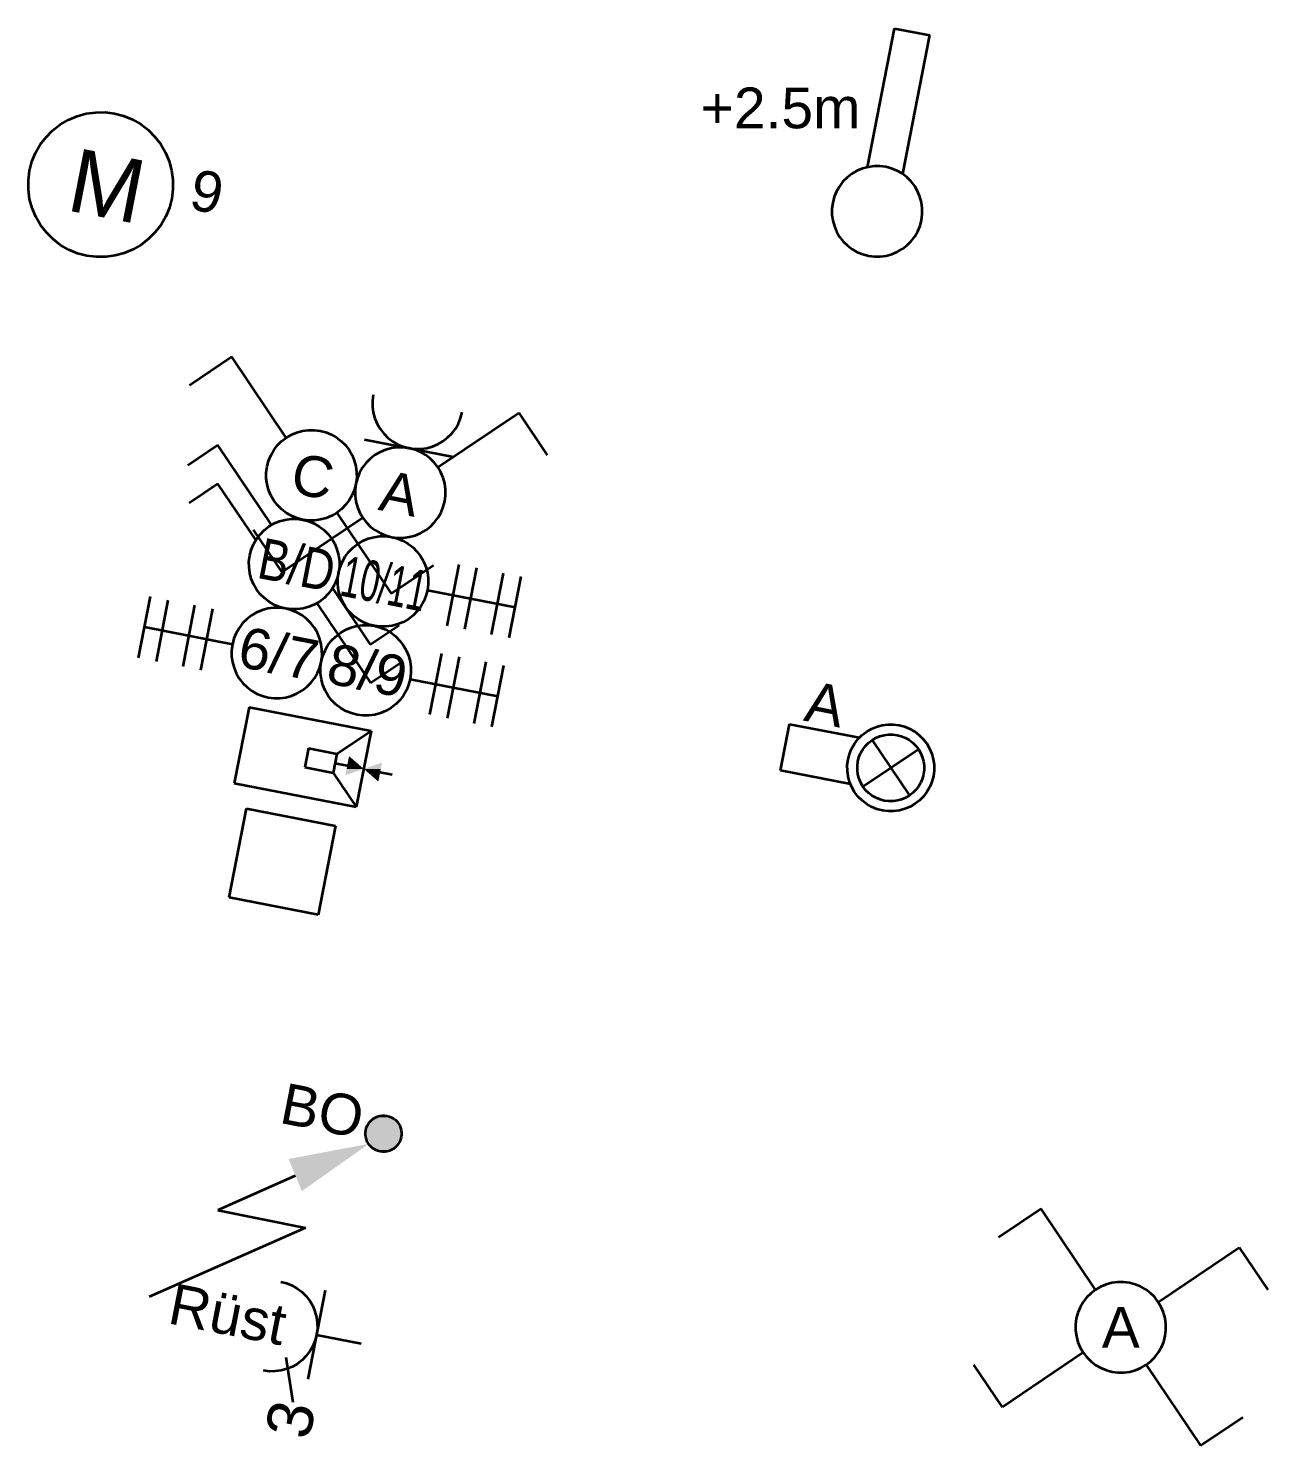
# Model space of a CAD drawing. Extents: x 800 to 1481, y 55 to 490.
# Drawn here: x 1161.33 to 1188.7, y 449.12 to 480.42 of the extents above; entities that cross this region are included whole.
import ezdxf

# ---------------------------------------------------------------- set-up
doc = ezdxf.new("R2010")
doc.units = 0
doc.layers.get('0').update_dxf_attribs({"lineweight": 18})
for name, color, linetype, lineweight, true_color in [('E_GSA', 7, 'Continuous', 35, 0x804000), ('E_Kraft', 1, 'Continuous', 35, 0xff0000), ('E_Licht', 7, 'Continuous', 35, 0x0080ff), ('E_Starkstrom', 1, 'Continuous', 35, 0xff0000)]:
    doc.layers.add(name, color=color, linetype=linetype, lineweight=lineweight, true_color=true_color)
doc.styles.get("Standard").update_dxf_attribs({"font": 'arial.ttf'})

# ---------------------------------------------------------------- blocks, each defined once
blk = doc.blocks.new('Abzweigdose quadratisch (multi) UP-A0Q9B3B1AY', base_point=(1165.763, 460.847))
at = {"color": 0, "lineweight": -2}
for p, q in [((1165.763, 461.229), (1166.145, 463.192)), ((1166.145, 463.192), (1168.108, 462.81)), ((1168.108, 462.81), (1167.726, 460.847)), ((1167.726, 460.847), (1165.763, 461.229))]:
    blk.add_line(p, q, dxfattribs=at)
blk = doc.blocks.new('Gegensprechanlage-A0Q9B3B3AY', base_point=(1165.876, 463.23))
at = {"color": 0, "linetype": 'ByBlock', "lineweight": -2, "ltscale": 0.35}
for p, q in [((1166.203, 465.435), (1165.876, 463.754)), ((1166.203, 465.435), (1168.896, 464.911)), ((1168.143, 464.403), (1168.896, 464.911)), ((1168.896, 464.911), (1168.569, 463.23)), ((1167.513, 464.526), (1167.431, 464.106)), ((1167.513, 464.526), (1168.143, 464.403)), ((1168.143, 464.403), (1168.061, 463.983)), ((1168.102, 464.193), (1168.369, 464.141)), ((1167.431, 464.106), (1168.061, 463.983)), ((1168.061, 463.983), (1168.569, 463.23)), ((1169.097, 463.999), (1169.363, 463.947)), ((1165.876, 463.754), (1168.569, 463.23))]:
    blk.add_line(p, q, dxfattribs=at)
for points in [[(1168.733, 464.07), (1168.355, 464.07), (1168.41, 464.351)], [(1169.11, 464.07), (1168.733, 464.07), (1169.138, 464.209)], [(1168.328, 463.931), (1168.733, 464.07), (1168.355, 464.07)], [(1169.056, 463.789), (1169.11, 464.07), (1168.733, 464.07)]]:
    blk.add_solid(points, dxfattribs=at)
blk = doc.blocks.new('Steckdose T13_ UP_ 3-fach-A0Q9B3BPAY', base_point=(1166.521, 449.228))
at = {"color": 0, "linetype": 'ByBlock', "lineweight": -2, "ltscale": 0.35}
for p, q in [((1166.903, 452.746), (1167.03, 452.712)), ((1167.03, 452.712), (1167.151, 452.663)), ((1167.151, 452.663), (1167.264, 452.598)), ((1167.264, 452.598), (1167.368, 452.519)), ((1167.368, 452.519), (1167.461, 452.427)), ((1167.461, 452.427), (1167.541, 452.323)), ((1167.885, 452.555), (1167.502, 450.591)), ((1167.541, 452.323), (1167.607, 452.21)), ((1167.607, 452.21), (1167.657, 452.089)), ((1167.657, 452.089), (1167.692, 451.963)), ((1167.692, 451.963), (1167.709, 451.834)), ((1167.71, 451.703), (1167.693, 451.573)), ((1167.709, 451.834), (1167.71, 451.703)), ((1167.61, 451.325), (1167.545, 451.212)), ((1167.66, 451.447), (1167.61, 451.325)), ((1167.693, 451.573), (1167.66, 451.447)), ((1167.693, 451.573), (1168.675, 451.382)), ((1167.017, 451.076), (1167.169, 450.084)), ((1167.374, 451.015), (1167.271, 450.935)), ((1167.466, 451.108), (1167.374, 451.015)), ((1167.545, 451.212), (1167.466, 451.108)), ((1166.65, 450.766), (1166.521, 450.783)), ((1166.781, 450.767), (1166.65, 450.766)), ((1166.911, 450.784), (1166.781, 450.767)), ((1167.037, 450.819), (1166.911, 450.784)), ((1167.158, 450.869), (1167.037, 450.819)), ((1167.271, 450.935), (1167.158, 450.869))]:
    blk.add_line(p, q, dxfattribs=at)
at = {"color": 0, "linetype": 'ByBlock', "lineweight": -2, "ltscale": 0.35, "insert": (1166.547, 449.419), "char_height": 1, "attachment_point": 1, "rotation": 78.9744}
blk.add_mtext('{\\fArial;3}', dxfattribs=at)
blk = doc.blocks.new('Bauteilbeschriftung-A0Q9B3BRAY', base_point=(1164.376, 451.359))
at = {"color": 0, "linetype": 'ByBlock', "lineweight": -2, "ltscale": 0.35, "insert": (1164.548, 452.716), "char_height": 0.9, "attachment_point": 1, "rotation": 348.9744}
blk.add_mtext('{\\fArial;Rüst}', dxfattribs=at)
blk = doc.blocks.new('Storentaster_ UP_ 2-fach-A0Q9B3CVAY', base_point=(1163.762, 465.63))
at = {"color": 0, "lineweight": -2}
for p, q in [((1163.762, 466.52), (1164.026, 467.874)), ((1164.155, 466.443), (1164.418, 467.798)), ((1164.743, 466.328), (1165.007, 467.683)), ((1165.136, 466.252), (1165.4, 467.606)), ((1166.616, 467.608), (1166.489, 467.573)), ((1166.745, 467.625), (1166.616, 467.608)), ((1166.876, 467.626), (1166.745, 467.625)), ((1167.006, 467.609), (1166.876, 467.626)), ((1167.132, 467.576), (1167.006, 467.609)), ((1166.06, 467.284), (1165.981, 467.18)), ((1166.152, 467.377), (1166.06, 467.284)), ((1166.256, 467.457), (1166.152, 467.377)), ((1166.369, 467.523), (1166.256, 467.457)), ((1166.489, 467.573), (1166.369, 467.523)), ((1167.253, 467.526), (1167.132, 467.576)), ((1167.367, 467.461), (1167.253, 467.526)), ((1167.471, 467.382), (1167.367, 467.461)), ((1167.564, 467.29), (1167.471, 467.382)), ((1167.644, 467.187), (1167.564, 467.29)), ((1165.833, 466.819), (1163.894, 467.197)), ((1165.916, 467.067), (1165.866, 466.946)), ((1165.981, 467.18), (1165.916, 467.067)), ((1167.71, 467.074), (1167.644, 467.187)), ((1167.76, 466.953), (1167.71, 467.074)), ((1165.833, 466.819), (1165.817, 466.689)), ((1165.817, 466.689), (1165.817, 466.559)), ((1165.866, 466.946), (1165.833, 466.819)), ((1167.795, 466.827), (1167.76, 466.953)), ((1167.812, 466.697), (1167.795, 466.827)), ((1167.813, 466.566), (1167.812, 466.697)), ((1165.817, 466.559), (1165.835, 466.429)), ((1165.835, 466.429), (1165.869, 466.303)), ((1167.763, 466.31), (1167.796, 466.437)), ((1167.796, 466.437), (1167.813, 466.566)), ((1165.869, 466.303), (1165.919, 466.182)), ((1165.919, 466.182), (1165.985, 466.069)), ((1165.985, 466.069), (1166.065, 465.966)), ((1167.569, 465.971), (1167.648, 466.076)), ((1167.648, 466.076), (1167.713, 466.189)), ((1167.713, 466.189), (1167.763, 466.31)), ((1166.065, 465.966), (1166.158, 465.873)), ((1166.158, 465.873), (1166.262, 465.794)), ((1166.262, 465.794), (1166.376, 465.729)), ((1166.376, 465.729), (1166.497, 465.68)), ((1167.14, 465.682), (1167.26, 465.733)), ((1167.26, 465.733), (1167.373, 465.799)), ((1167.373, 465.799), (1167.477, 465.879)), ((1167.477, 465.879), (1167.569, 465.971)), ((1166.497, 465.68), (1166.623, 465.646)), ((1166.623, 465.646), (1166.753, 465.63)), ((1166.753, 465.63), (1166.884, 465.63)), ((1166.884, 465.63), (1167.014, 465.648)), ((1167.014, 465.648), (1167.14, 465.682))]:
    blk.add_line(p, q, dxfattribs=at)
blk = doc.blocks.new('Bauteilbeschriftung-A0Q9B3CXAY', base_point=(1165.912, 466.025))
at = {"color": 0, "linetype": 'ByBlock', "lineweight": -2, "ltscale": 0.35, "insert": (1166.084, 467.223), "char_height": 0.9, "attachment_point": 1, "rotation": 348.9744}
blk.add_mtext('{\\fArial;6/7}', dxfattribs=at)
blk = doc.blocks.new('Schalter_ Schema 3_ UP-A0Q9B3F7AY', base_point=(1164.883, 467.94))
at = {"color": 0, "lineweight": -2}
for p, q in [((1165.818, 473.168), (1164.883, 472.537)), ((1167.021, 471.383), (1165.818, 473.168)), ((1166.917, 471.303), (1167.021, 471.383)), ((1167.021, 471.383), (1167.134, 471.449)), ((1167.134, 471.449), (1167.254, 471.5)), ((1167.254, 471.5), (1167.381, 471.534)), ((1167.381, 471.534), (1167.51, 471.552)), ((1167.51, 471.552), (1167.641, 471.552)), ((1167.641, 471.552), (1167.771, 471.536)), ((1167.771, 471.536), (1167.897, 471.502)), ((1167.897, 471.502), (1168.018, 471.453)), ((1168.018, 471.453), (1168.132, 471.388)), ((1168.132, 471.388), (1168.236, 471.308)), ((1166.681, 470.993), (1166.746, 471.106)), ((1166.746, 471.106), (1166.825, 471.21)), ((1166.825, 471.21), (1166.917, 471.303)), ((1168.236, 471.308), (1168.329, 471.216)), ((1168.329, 471.216), (1168.409, 471.113)), ((1168.409, 471.113), (1168.475, 471)), ((1166.582, 470.615), (1166.598, 470.745)), ((1166.598, 470.745), (1166.631, 470.872)), ((1166.631, 470.872), (1166.681, 470.993)), ((1168.475, 471), (1168.525, 470.879)), ((1168.525, 470.879), (1168.56, 470.753)), ((1168.56, 470.753), (1168.577, 470.623)), ((1166.582, 470.485), (1166.582, 470.615)), ((1166.6, 470.355), (1166.582, 470.485)), ((1168.578, 470.492), (1168.561, 470.363)), ((1168.577, 470.623), (1168.578, 470.492)), ((1166.634, 470.229), (1166.6, 470.355)), ((1166.684, 470.108), (1166.634, 470.229)), ((1166.75, 469.995), (1166.684, 470.108)), ((1168.478, 470.115), (1168.413, 470.002)), ((1168.528, 470.236), (1168.478, 470.115)), ((1168.561, 470.363), (1168.528, 470.236)), ((1166.83, 469.892), (1166.75, 469.995)), ((1166.923, 469.8), (1166.83, 469.892)), ((1167.027, 469.72), (1166.923, 469.8)), ((1168.242, 469.805), (1168.138, 469.725)), ((1168.334, 469.898), (1168.242, 469.805)), ((1168.413, 470.002), (1168.334, 469.898)), ((1167.141, 469.655), (1167.027, 469.72)), ((1167.262, 469.606), (1167.141, 469.655)), ((1167.388, 469.572), (1167.262, 469.606)), ((1167.518, 469.556), (1167.388, 469.572)), ((1167.649, 469.556), (1167.518, 469.556)), ((1167.779, 469.574), (1167.649, 469.556)), ((1167.905, 469.608), (1167.779, 469.574)), ((1168.025, 469.659), (1167.905, 469.608)), ((1168.138, 469.725), (1168.025, 469.659)), ((1168.138, 469.725), (1169.341, 467.94)), ((1169.341, 467.94), (1170.276, 468.571))]:
    blk.add_line(p, q, dxfattribs=at)
blk = doc.blocks.new('Bauteilbeschriftung-A0Q9B3F9AY', base_point=(1167.078, 470.021))
at = {"color": 0, "linetype": 'ByBlock', "lineweight": -2, "ltscale": 0.35, "insert": (1167.25, 471.057), "char_height": 0.9, "attachment_point": 1, "rotation": 348.9744}
blk.add_mtext('{\\fArial;C}', dxfattribs=at)
blk = doc.blocks.new('Motor allgemein-A0Q9B3HHAY', base_point=(1161.327, 475.374))
at = {"color": 0, "linetype": 'ByBlock', "lineweight": -2, "ltscale": 0.35}
for p, q in [((1162.404, 478.484), (1162.606, 478.539)), ((1162.606, 478.539), (1162.813, 478.567)), ((1162.813, 478.567), (1163.022, 478.568)), ((1163.022, 478.568), (1163.23, 478.541)), ((1163.23, 478.541), (1163.432, 478.488)), ((1161.864, 478.17), (1162.03, 478.298)), ((1162.03, 478.298), (1162.211, 478.403)), ((1162.211, 478.403), (1162.404, 478.484)), ((1163.432, 478.488), (1163.626, 478.409)), ((1163.626, 478.409), (1163.808, 478.305)), ((1163.808, 478.305), (1163.974, 478.178)), ((1161.59, 477.854), (1161.717, 478.021)), ((1161.717, 478.021), (1161.864, 478.17)), ((1163.974, 478.178), (1164.123, 478.03)), ((1164.123, 478.03), (1164.251, 477.865)), ((1161.407, 477.479), (1161.486, 477.673)), ((1161.486, 477.673), (1161.59, 477.854)), ((1164.251, 477.865), (1164.356, 477.684)), ((1164.356, 477.684), (1164.437, 477.491)), ((1161.353, 477.277), (1161.407, 477.479)), ((1164.437, 477.491), (1164.492, 477.289)), ((1164.492, 477.289), (1164.52, 477.082)), ((1161.327, 477.069), (1161.353, 477.277)), ((1161.328, 476.86), (1161.327, 477.069)), ((1164.52, 477.082), (1164.521, 476.872)), ((1161.356, 476.653), (1161.328, 476.86)), ((1164.494, 476.665), (1164.441, 476.462)), ((1164.521, 476.872), (1164.494, 476.665)), ((1161.411, 476.451), (1161.356, 476.653)), ((1161.492, 476.258), (1161.411, 476.451)), ((1164.441, 476.462), (1164.362, 476.269)), ((1161.597, 476.077), (1161.492, 476.258)), ((1161.725, 475.911), (1161.597, 476.077)), ((1164.258, 476.087), (1164.131, 475.921)), ((1164.362, 476.269), (1164.258, 476.087)), ((1161.874, 475.764), (1161.725, 475.911)), ((1162.04, 475.637), (1161.874, 475.764)), ((1163.984, 475.772), (1163.818, 475.644)), ((1164.131, 475.921), (1163.984, 475.772)), ((1162.222, 475.533), (1162.04, 475.637)), ((1162.415, 475.454), (1162.222, 475.533)), ((1162.618, 475.4), (1162.415, 475.454)), ((1163.444, 475.458), (1163.242, 475.403)), ((1163.637, 475.539), (1163.444, 475.458)), ((1163.818, 475.644), (1163.637, 475.539)), ((1162.825, 475.374), (1162.618, 475.4)), ((1163.035, 475.375), (1162.825, 475.374)), ((1163.242, 475.403), (1163.035, 475.375))]:
    blk.add_line(p, q, dxfattribs=at)
at = {"color": 0, "linetype": 'ByBlock', "lineweight": -2, "ltscale": 0.35, "insert": (1162.4, 477.786), "char_height": 1.4, "attachment_point": 1, "rotation": 348.9744}
blk.add_mtext('{\\fArial;M}', dxfattribs=at)
blk = doc.blocks.new('Bauteilbeschriftung-A0Q9B3HJAY', base_point=(1164.843, 476.329))
at = {"color": 0, "linetype": 'ByBlock', "lineweight": -2, "ltscale": 0.35, "insert": (1165.015, 477.325), "char_height": 0.9, "attachment_point": 1, "rotation": 348.9744}
blk.add_mtext('{\\fArial;9}', dxfattribs=at)
blk = doc.blocks.new('Schalter-Schema3_Steckdose T13_ Gr.1_ UP-A0Q9B3IJAY', base_point=(1166.299, 468.41))
at = {"color": 0, "lineweight": -2}
for p, q in [((1168.944, 472.326), (1168.927, 472.196)), ((1168.927, 472.196), (1168.928, 472.065)), ((1168.928, 472.065), (1168.945, 471.936)), ((1168.945, 471.936), (1168.98, 471.809)), ((1168.98, 471.809), (1169.03, 471.689)), ((1169.03, 471.689), (1169.096, 471.576)), ((1170.372, 470.73), (1172.156, 471.933)), ((1170.759, 471.582), (1170.824, 471.696)), ((1170.824, 471.696), (1170.873, 471.817)), ((1170.873, 471.817), (1170.907, 471.943)), ((1172.156, 471.933), (1172.786, 470.997)), ((1168.752, 471.344), (1170.715, 470.962)), ((1169.096, 471.576), (1169.176, 471.472)), ((1169.176, 471.472), (1169.269, 471.38)), ((1169.269, 471.38), (1169.373, 471.301)), ((1170.484, 471.305), (1170.587, 471.385)), ((1170.587, 471.385), (1170.68, 471.478)), ((1170.68, 471.478), (1170.759, 471.582)), ((1169.097, 471.067), (1168.984, 471.001)), ((1169.218, 471.117), (1169.097, 471.067)), ((1169.344, 471.152), (1169.218, 471.117)), ((1169.473, 471.169), (1169.344, 471.152)), ((1169.373, 471.301), (1169.486, 471.236)), ((1169.604, 471.17), (1169.473, 471.169)), ((1169.486, 471.236), (1169.607, 471.186)), ((1169.734, 471.153), (1169.604, 471.17)), ((1169.607, 471.186), (1169.734, 471.153)), ((1169.86, 471.12), (1169.734, 471.153)), ((1169.734, 471.153), (1169.864, 471.136)), ((1169.981, 471.07), (1169.86, 471.12)), ((1169.864, 471.136), (1169.995, 471.137)), ((1170.095, 471.005), (1169.981, 471.07)), ((1169.995, 471.137), (1170.124, 471.155)), ((1170.124, 471.155), (1170.25, 471.189)), ((1170.25, 471.189), (1170.371, 471.239)), ((1170.371, 471.239), (1170.484, 471.305)), ((1168.709, 470.724), (1168.644, 470.61)), ((1168.788, 470.828), (1168.709, 470.724)), ((1168.88, 470.921), (1168.788, 470.828)), ((1168.984, 471.001), (1168.88, 470.921)), ((1170.199, 470.926), (1170.095, 471.005)), ((1170.292, 470.834), (1170.199, 470.926)), ((1170.372, 470.73), (1170.292, 470.834)), ((1170.438, 470.617), (1170.372, 470.73)), ((1168.595, 470.489), (1168.561, 470.363)), ((1168.644, 470.61), (1168.595, 470.489)), ((1170.488, 470.497), (1170.438, 470.617)), ((1170.523, 470.37), (1170.488, 470.497)), ((1168.561, 470.363), (1168.545, 470.233)), ((1168.545, 470.233), (1168.545, 470.102)), ((1168.545, 470.102), (1168.563, 469.973)), ((1170.54, 470.241), (1170.523, 470.37)), ((1170.524, 469.98), (1170.541, 470.11)), ((1170.541, 470.11), (1170.54, 470.241)), ((1168.563, 469.973), (1168.597, 469.846)), ((1168.597, 469.846), (1168.648, 469.726)), ((1170.441, 469.733), (1170.491, 469.854)), ((1170.491, 469.854), (1170.524, 469.98)), ((1168.714, 469.613), (1166.929, 468.41)), ((1168.648, 469.726), (1168.713, 469.613)), ((1168.713, 469.613), (1168.793, 469.509)), ((1168.793, 469.509), (1168.886, 469.417)), ((1170.205, 469.422), (1170.297, 469.515)), ((1170.297, 469.515), (1170.376, 469.619)), ((1170.376, 469.619), (1170.441, 469.733)), ((1166.929, 468.41), (1166.299, 469.346)), ((1168.886, 469.417), (1168.99, 469.338)), ((1168.99, 469.338), (1169.104, 469.273)), ((1169.104, 469.273), (1169.225, 469.223)), ((1169.225, 469.223), (1169.351, 469.19)), ((1169.351, 469.19), (1169.481, 469.173)), ((1169.481, 469.173), (1169.612, 469.174)), ((1169.612, 469.174), (1169.742, 469.191)), ((1169.742, 469.191), (1169.868, 469.226)), ((1169.868, 469.226), (1169.988, 469.276)), ((1169.988, 469.276), (1170.102, 469.342)), ((1170.102, 469.342), (1170.205, 469.422))]:
    blk.add_line(p, q, dxfattribs=at)
blk = doc.blocks.new('Bauteilbeschriftung-A0Q9B3ILAY', base_point=(1169.03, 469.632))
at = {"color": 0, "linetype": 'ByBlock', "lineweight": -2, "ltscale": 0.35, "insert": (1169.202, 470.676), "char_height": 0.9, "attachment_point": 1, "rotation": 348.9744}
blk.add_mtext('{\\fArial;A}', dxfattribs=at)
blk = doc.blocks.new('Schalter_ Schema 3-3_ UP-A0Q9B3INAY', base_point=(1164.846, 465.967))
at = {"color": 0, "lineweight": -2}
for p, q in [((1165.51, 471.215), (1164.846, 470.768)), ((1166.695, 469.456), (1165.51, 471.215)), ((1165.515, 470.365), (1164.878, 469.936)), ((1166.351, 469.124), (1165.515, 470.365)), ((1166.638, 469.42), (1166.751, 469.486)), ((1166.751, 469.486), (1166.872, 469.537)), ((1166.872, 469.537), (1166.998, 469.571)), ((1166.998, 469.571), (1167.128, 469.588)), ((1167.128, 469.588), (1167.259, 469.589)), ((1167.259, 469.589), (1167.388, 469.572)), ((1167.388, 469.572), (1167.515, 469.539)), ((1167.515, 469.539), (1167.636, 469.489)), ((1167.636, 469.489), (1167.749, 469.425)), ((1166.363, 469.143), (1166.443, 469.247)), ((1166.443, 469.247), (1166.535, 469.34)), ((1166.535, 469.34), (1166.638, 469.42)), ((1167.749, 469.425), (1167.854, 469.345)), ((1167.854, 469.345), (1167.946, 469.253)), ((1167.946, 469.253), (1168.026, 469.15)), ((1168.026, 469.15), (1168.092, 469.037)), ((1166.216, 468.782), (1166.249, 468.909)), ((1166.249, 468.909), (1166.299, 469.03)), ((1166.299, 469.03), (1166.363, 469.143)), ((1168.092, 469.037), (1168.143, 468.916)), ((1168.143, 468.916), (1168.177, 468.79)), ((1166.199, 468.652), (1166.216, 468.782)), ((1166.2, 468.522), (1166.199, 468.652)), ((1166.217, 468.392), (1166.2, 468.522)), ((1168.177, 468.79), (1168.195, 468.66)), ((1168.195, 468.529), (1168.179, 468.4)), ((1168.195, 468.66), (1168.195, 468.529)), ((1166.251, 468.266), (1166.217, 468.392)), ((1166.302, 468.145), (1166.251, 468.266)), ((1168.145, 468.273), (1168.096, 468.152)), ((1168.179, 468.4), (1168.145, 468.273)), ((1166.368, 468.032), (1166.302, 468.145)), ((1166.448, 467.929), (1166.368, 468.032)), ((1166.541, 467.836), (1166.448, 467.929)), ((1167.952, 467.935), (1167.859, 467.842)), ((1168.031, 468.039), (1167.952, 467.935)), ((1168.096, 468.152), (1168.031, 468.039)), ((1168.043, 468.058), (1168.879, 466.817)), ((1166.645, 467.757), (1166.541, 467.836)), ((1166.758, 467.692), (1166.645, 467.757)), ((1166.879, 467.643), (1166.758, 467.692)), ((1167.006, 467.609), (1166.879, 467.643)), ((1167.136, 467.593), (1167.006, 467.609)), ((1167.266, 467.593), (1167.136, 467.593)), ((1167.396, 467.611), (1167.266, 467.593)), ((1167.522, 467.645), (1167.396, 467.611)), ((1167.643, 467.696), (1167.522, 467.645)), ((1167.756, 467.762), (1167.643, 467.696)), ((1167.699, 467.726), (1168.884, 465.967)), ((1167.859, 467.842), (1167.756, 467.762)), ((1168.879, 466.817), (1169.516, 467.246)), ((1168.884, 465.967), (1169.548, 466.414))]:
    blk.add_line(p, q, dxfattribs=at)
blk = doc.blocks.new('Bauteilbeschriftung-A0Q9B3IPAY', base_point=(1166.348, 467.998))
at = {"color": 0, "linetype": 'ByBlock', "lineweight": -2, "ltscale": 0.35, "insert": (1166.521, 469.177), "char_height": 0.9, "attachment_point": 1, "rotation": 348.9744}
blk.add_mtext('{\\W0.8;\\fArial;B/D}', dxfattribs=at)
blk = doc.blocks.new('Elektroanschluss-A0Q9B3JBAY', base_point=(1163.993, 452.409))
at = {"color": 0, "linetype": 'ByBlock', "lineweight": -2, "ltscale": 0.35}
for p, q in [((1168.868, 456.277), (1168.905, 456.315)), ((1168.905, 456.315), (1168.947, 456.347)), ((1168.947, 456.347), (1168.992, 456.373)), ((1168.992, 456.373), (1169.04, 456.393)), ((1169.04, 456.393), (1169.091, 456.407)), ((1169.091, 456.407), (1169.142, 456.414)), ((1169.142, 456.414), (1169.195, 456.414)), ((1169.195, 456.414), (1169.247, 456.407)), ((1169.247, 456.407), (1169.297, 456.394)), ((1169.297, 456.394), (1169.346, 456.374)), ((1169.346, 456.374), (1169.391, 456.348)), ((1169.391, 456.348), (1169.433, 456.317)), ((1169.433, 456.317), (1169.47, 456.28)), ((1168.771, 456.039), (1168.777, 456.091)), ((1168.771, 455.987), (1168.771, 456.039)), ((1168.777, 456.091), (1168.791, 456.142)), ((1168.791, 456.142), (1168.811, 456.19)), ((1168.811, 456.19), (1168.837, 456.236)), ((1168.837, 456.236), (1168.868, 456.277)), ((1169.47, 456.28), (1169.502, 456.238)), ((1169.502, 456.238), (1169.528, 456.193)), ((1169.528, 456.193), (1169.548, 456.145)), ((1169.548, 456.145), (1169.562, 456.094)), ((1169.562, 456.094), (1169.569, 456.043)), ((1169.569, 456.043), (1169.569, 455.99)), ((1168.778, 455.935), (1168.771, 455.987)), ((1168.792, 455.885), (1168.778, 455.935)), ((1168.812, 455.836), (1168.792, 455.885)), ((1168.838, 455.791), (1168.812, 455.836)), ((1168.87, 455.75), (1168.838, 455.791)), ((1168.908, 455.713), (1168.87, 455.75)), ((1168.949, 455.681), (1168.908, 455.713)), ((1169.435, 455.715), (1169.394, 455.683)), ((1169.472, 455.752), (1169.435, 455.715)), ((1169.504, 455.794), (1169.472, 455.752)), ((1169.53, 455.839), (1169.504, 455.794)), ((1169.549, 455.888), (1169.53, 455.839)), ((1169.563, 455.938), (1169.549, 455.888)), ((1169.569, 455.99), (1169.563, 455.938)), ((1168.995, 455.655), (1168.949, 455.681)), ((1169.043, 455.636), (1168.995, 455.655)), ((1169.094, 455.622), (1169.043, 455.636)), ((1169.146, 455.616), (1169.094, 455.622)), ((1169.198, 455.616), (1169.146, 455.616)), ((1169.25, 455.623), (1169.198, 455.616)), ((1169.3, 455.637), (1169.25, 455.623)), ((1169.348, 455.657), (1169.3, 455.637)), ((1169.394, 455.683), (1169.348, 455.657)), ((1167.219, 455.081), (1165.513, 454.328)), ((1165.513, 454.328), (1167.451, 453.936)), ((1167.451, 453.936), (1163.993, 452.409))]:
    blk.add_line(p, q, dxfattribs=at)
for points in [[(1169.467, 456.277), (1168.868, 456.277), (1169.433, 456.317)], [(1168.868, 456.277), (1169.433, 456.317), (1168.913, 456.317)], [(1169.433, 456.317), (1168.913, 456.317), (1169.387, 456.347)], [(1168.913, 456.317), (1169.387, 456.347), (1168.947, 456.347)], [(1169.387, 456.347), (1168.947, 456.347), (1169.346, 456.374)], [(1168.947, 456.347), (1169.346, 456.374), (1169.002, 456.374)], [(1169.346, 456.374), (1169.002, 456.374), (1169.289, 456.393)], [(1169.002, 456.374), (1169.289, 456.393), (1169.04, 456.393)], [(1169.289, 456.393), (1169.04, 456.393), (1169.247, 456.407)], [(1169.04, 456.393), (1169.247, 456.407), (1169.111, 456.407)], [(1169.247, 456.407), (1169.111, 456.407), (1169.142, 456.414)], [(1169.566, 455.987), (1168.771, 455.987), (1169.569, 456.043)], [(1168.771, 455.987), (1169.569, 456.043), (1168.774, 456.043)], [(1169.569, 456.043), (1168.774, 456.043), (1169.559, 456.091)], [(1168.774, 456.043), (1169.559, 456.091), (1168.777, 456.091)], [(1169.559, 456.091), (1168.777, 456.091), (1169.548, 456.145)], [(1168.777, 456.091), (1169.548, 456.145), (1168.795, 456.145)], [(1169.548, 456.145), (1168.795, 456.145), (1169.526, 456.19)], [(1168.795, 456.145), (1169.526, 456.19), (1168.811, 456.19)], [(1169.526, 456.19), (1168.811, 456.19), (1169.502, 456.238)], [(1168.811, 456.19), (1169.502, 456.238), (1168.842, 456.238)], [(1169.502, 456.238), (1168.842, 456.238), (1169.467, 456.277)], [(1168.842, 456.238), (1169.467, 456.277), (1168.868, 456.277)], [(1168.374, 455.456), (1167.074, 455.456), (1168.845, 455.789)], [(1168.781, 455.938), (1169.566, 455.987), (1168.771, 455.987)], [(1169.563, 455.938), (1168.781, 455.938), (1169.566, 455.987)], [(1168.792, 455.885), (1169.563, 455.938), (1168.781, 455.938)], [(1169.545, 455.885), (1168.792, 455.885), (1169.563, 455.938)], [(1168.814, 455.839), (1169.545, 455.885), (1168.792, 455.885)], [(1169.53, 455.839), (1168.814, 455.839), (1169.545, 455.885)], [(1168.838, 455.791), (1169.53, 455.839), (1168.814, 455.839)], [(1169.498, 455.791), (1168.838, 455.791), (1169.53, 455.839)], [(1168.873, 455.752), (1169.498, 455.791), (1168.838, 455.791)], [(1169.472, 455.752), (1168.873, 455.752), (1169.498, 455.791)], [(1168.908, 455.713), (1169.472, 455.752), (1168.873, 455.752)], [(1169.428, 455.713), (1168.908, 455.713), (1169.472, 455.752)], [(1168.953, 455.683), (1169.428, 455.713), (1168.908, 455.713)], [(1169.394, 455.683), (1168.953, 455.683), (1169.428, 455.713)], [(1167.368, 454.745), (1168.374, 455.456), (1167.074, 455.456)], [(1168.995, 455.655), (1169.394, 455.683), (1168.953, 455.683)], [(1169.338, 455.655), (1168.995, 455.655), (1169.394, 455.683)], [(1169.051, 455.637), (1169.338, 455.655), (1168.995, 455.655)], [(1169.3, 455.637), (1169.051, 455.637), (1169.338, 455.655)], [(1169.094, 455.622), (1169.3, 455.637), (1169.051, 455.637)], [(1169.229, 455.622), (1169.094, 455.622), (1169.3, 455.637)], [(1169.198, 455.616), (1169.229, 455.622), (1169.094, 455.622)]]:
    blk.add_solid(points, dxfattribs=at)
blk = doc.blocks.new('Bauteilbeschriftung-A0Q9B3JDAY', base_point=(1166.844, 455.94))
at = {"color": 0, "linetype": 'ByBlock', "lineweight": -2, "ltscale": 0.35, "insert": (1167.016, 457.142), "char_height": 0.9, "attachment_point": 1, "rotation": 348.9744}
blk.add_mtext('{\\fArial;BO}', dxfattribs=at)
blk = doc.blocks.new('Storentaster_ UP_ 2-fach-A0Q9B3JLAY', base_point=(1167.78, 464.999))
at = {"color": 0, "lineweight": -2}
for p, q in [((1168.023, 466.902), (1168.115, 466.995)), ((1168.115, 466.995), (1168.219, 467.075)), ((1168.219, 467.075), (1168.332, 467.14)), ((1168.332, 467.14), (1168.453, 467.191)), ((1168.453, 467.191), (1168.579, 467.225)), ((1168.579, 467.225), (1168.708, 467.243)), ((1168.708, 467.243), (1168.839, 467.243)), ((1168.839, 467.243), (1168.969, 467.227)), ((1168.969, 467.227), (1169.095, 467.194)), ((1169.095, 467.194), (1169.216, 467.144)), ((1169.216, 467.144), (1169.33, 467.079)), ((1169.33, 467.079), (1169.434, 467)), ((1169.434, 467), (1169.527, 466.908)), ((1167.83, 466.563), (1167.879, 466.684)), ((1167.879, 466.684), (1167.944, 466.798)), ((1167.944, 466.798), (1168.023, 466.902)), ((1169.527, 466.908), (1169.607, 466.804)), ((1169.607, 466.804), (1169.673, 466.691)), ((1169.673, 466.691), (1169.723, 466.57)), ((1167.78, 466.307), (1167.796, 466.437)), ((1167.796, 466.437), (1167.83, 466.563)), ((1169.723, 466.57), (1169.758, 466.444)), ((1169.758, 466.444), (1169.775, 466.315)), ((1170.192, 465.267), (1170.456, 466.621)), ((1170.585, 465.19), (1170.849, 466.545)), ((1171.174, 465.075), (1171.438, 466.43)), ((1171.566, 464.999), (1171.83, 466.353)), ((1167.78, 466.176), (1167.78, 466.307)), ((1167.798, 466.046), (1167.78, 466.176)), ((1167.832, 465.92), (1167.798, 466.046)), ((1169.759, 466.054), (1169.726, 465.928)), ((1169.776, 466.184), (1169.759, 466.054)), ((1169.759, 466.054), (1171.698, 465.676)), ((1169.775, 466.315), (1169.776, 466.184)), ((1167.883, 465.8), (1167.832, 465.92)), ((1167.948, 465.686), (1167.883, 465.8)), ((1169.676, 465.807), (1169.611, 465.693)), ((1169.726, 465.928), (1169.676, 465.807)), ((1168.028, 465.583), (1167.948, 465.686)), ((1168.121, 465.491), (1168.028, 465.583)), ((1168.225, 465.412), (1168.121, 465.491)), ((1168.339, 465.347), (1168.225, 465.412)), ((1169.337, 465.416), (1169.224, 465.35)), ((1169.44, 465.496), (1169.337, 465.416)), ((1169.532, 465.589), (1169.44, 465.496)), ((1169.611, 465.693), (1169.532, 465.589)), ((1168.46, 465.297), (1168.339, 465.347)), ((1168.586, 465.264), (1168.46, 465.297)), ((1168.716, 465.247), (1168.586, 465.264)), ((1168.847, 465.248), (1168.716, 465.247)), ((1168.977, 465.265), (1168.847, 465.248)), ((1169.103, 465.3), (1168.977, 465.265)), ((1169.224, 465.35), (1169.103, 465.3))]:
    blk.add_line(p, q, dxfattribs=at)
blk = doc.blocks.new('Bauteilbeschriftung-A0Q9B3JNAY', base_point=(1167.873, 465.659))
at = {"color": 0, "linetype": 'ByBlock', "lineweight": -2, "ltscale": 0.35, "insert": (1168.045, 466.856), "char_height": 0.9, "attachment_point": 1, "rotation": 348.9744}
blk.add_mtext('{\\fArial;8/9}', dxfattribs=at)
blk = doc.blocks.new('Storentaster_ UP_ 2-fach-A0Q9B3KPAY', base_point=(1168.162, 466.962))
at = {"color": 0, "lineweight": -2}
for p, q in [((1168.714, 469.104), (1168.835, 469.154)), ((1168.835, 469.154), (1168.961, 469.188)), ((1168.961, 469.188), (1169.091, 469.206)), ((1169.091, 469.206), (1169.222, 469.207)), ((1169.222, 469.207), (1169.351, 469.19)), ((1169.351, 469.19), (1169.478, 469.157)), ((1169.478, 469.157), (1169.599, 469.107)), ((1168.327, 468.761), (1168.406, 468.865)), ((1168.406, 468.865), (1168.498, 468.958)), ((1168.498, 468.958), (1168.601, 469.038)), ((1168.601, 469.038), (1168.714, 469.104)), ((1169.599, 469.107), (1169.713, 469.042)), ((1169.713, 469.042), (1169.817, 468.963)), ((1169.817, 468.963), (1169.909, 468.871)), ((1169.909, 468.871), (1169.989, 468.767)), ((1168.179, 468.4), (1168.212, 468.526)), ((1168.212, 468.526), (1168.262, 468.647)), ((1168.262, 468.647), (1168.327, 468.761)), ((1169.989, 468.767), (1170.055, 468.654)), ((1170.055, 468.654), (1170.106, 468.534)), ((1170.106, 468.534), (1170.14, 468.407)), ((1170.575, 467.23), (1170.839, 468.584)), ((1168.162, 468.27), (1168.179, 468.4)), ((1168.163, 468.139), (1168.162, 468.27)), ((1170.14, 468.407), (1170.158, 468.278)), ((1170.158, 468.278), (1170.158, 468.147)), ((1170.967, 467.153), (1171.231, 468.508)), ((1171.556, 467.039), (1171.82, 468.393)), ((1171.949, 466.962), (1172.213, 468.317)), ((1168.18, 468.009), (1168.163, 468.139)), ((1168.215, 467.883), (1168.18, 468.009)), ((1170.142, 468.017), (1170.108, 467.891)), ((1170.158, 468.147), (1170.142, 468.017)), ((1170.142, 468.017), (1172.081, 467.639)), ((1168.265, 467.763), (1168.215, 467.883)), ((1168.331, 467.65), (1168.265, 467.763)), ((1168.411, 467.546), (1168.331, 467.65)), ((1169.994, 467.656), (1169.915, 467.552)), ((1170.059, 467.77), (1169.994, 467.656)), ((1170.108, 467.891), (1170.059, 467.77)), ((1168.504, 467.454), (1168.411, 467.546)), ((1168.608, 467.375), (1168.504, 467.454)), ((1168.721, 467.31), (1168.608, 467.375)), ((1168.842, 467.26), (1168.721, 467.31)), ((1169.606, 467.313), (1169.485, 467.263)), ((1169.719, 467.379), (1169.606, 467.313)), ((1169.822, 467.459), (1169.719, 467.379)), ((1169.915, 467.552), (1169.822, 467.459)), ((1168.969, 467.227), (1168.842, 467.26)), ((1169.099, 467.21), (1168.969, 467.227)), ((1169.23, 467.211), (1169.099, 467.21)), ((1169.359, 467.228), (1169.23, 467.211)), ((1169.485, 467.263), (1169.359, 467.228))]:
    blk.add_line(p, q, dxfattribs=at)
blk = doc.blocks.new('Bauteilbeschriftung-A0Q9B3KRAY', base_point=(1168.175, 467.584))
at = {"color": 0, "linetype": 'ByBlock', "lineweight": -2, "ltscale": 0.35, "insert": (1168.347, 468.786), "char_height": 0.9, "attachment_point": 1, "rotation": 348.9744}
blk.add_mtext('{\\W0.6;\\fArial;10/11}', dxfattribs=at)
blk = doc.blocks.new('LED-Deckenleuchte mit Trafotunnel-A0Q9B3LPAY', base_point=(1177.936, 463.134))
at = {"color": 0, "linetype": 'ByBlock', "lineweight": -2, "ltscale": 0.35}
for p, q in [((1177.936, 464.035), (1178.136, 465.06)), ((1178.136, 465.06), (1179.681, 464.759)), ((1179.647, 464.723), (1179.736, 464.812)), ((1179.736, 464.812), (1179.835, 464.889)), ((1179.835, 464.889), (1179.944, 464.952)), ((1179.944, 464.952), (1180.059, 465)), ((1180.042, 464.753), (1180.132, 464.791)), ((1180.059, 465), (1180.181, 465.033)), ((1180.132, 464.791), (1180.225, 464.816)), ((1180.181, 465.033), (1180.305, 465.05)), ((1180.225, 464.816), (1180.321, 464.829)), ((1180.305, 465.05), (1180.431, 465.051)), ((1180.321, 464.829), (1180.417, 464.829)), ((1180.417, 464.829), (1180.513, 464.817)), ((1180.431, 465.051), (1180.555, 465.035)), ((1180.513, 464.817), (1180.606, 464.793)), ((1180.555, 465.035), (1180.677, 465.003)), ((1180.606, 464.793), (1180.696, 464.756)), ((1180.677, 465.003), (1180.793, 464.955)), ((1180.793, 464.955), (1180.902, 464.893)), ((1180.902, 464.893), (1181.002, 464.817)), ((1181.002, 464.817), (1181.091, 464.728)), ((1179.461, 464.397), (1179.509, 464.514)), ((1179.509, 464.514), (1179.571, 464.623)), ((1179.571, 464.623), (1179.647, 464.723)), ((1179.708, 464.416), (1179.756, 464.5)), ((1179.756, 464.5), (1179.815, 464.577)), ((1179.759, 463.68), (1180.984, 464.505)), ((1179.815, 464.577), (1179.883, 464.646)), ((1179.883, 464.646), (1179.959, 464.705)), ((1179.959, 464.705), (1180.042, 464.753)), ((1179.959, 464.705), (1180.784, 463.48)), ((1180.696, 464.756), (1180.78, 464.708)), ((1180.78, 464.708), (1180.856, 464.649)), ((1180.856, 464.649), (1180.925, 464.581)), ((1180.925, 464.581), (1180.984, 464.505)), ((1180.984, 464.505), (1181.033, 464.421)), ((1181.091, 464.728), (1181.168, 464.629)), ((1181.168, 464.629), (1181.231, 464.52)), ((1181.231, 464.52), (1181.28, 464.404)), ((1179.413, 464.151), (1179.429, 464.276)), ((1179.414, 464.026), (1179.413, 464.151)), ((1179.429, 464.276), (1179.461, 464.397)), ((1179.635, 464.138), (1179.647, 464.233)), ((1179.647, 464.233), (1179.671, 464.327)), ((1179.671, 464.327), (1179.708, 464.416)), ((1181.033, 464.421), (1181.07, 464.332)), ((1181.07, 464.332), (1181.095, 464.239)), ((1181.095, 464.239), (1181.108, 464.143)), ((1181.108, 464.143), (1181.109, 464.047)), ((1181.28, 464.404), (1181.313, 464.283)), ((1181.313, 464.283), (1181.33, 464.159)), ((1181.33, 464.159), (1181.33, 464.033)), ((1179.481, 463.734), (1177.936, 464.035)), ((1179.431, 463.901), (1179.414, 464.026)), ((1179.464, 463.78), (1179.431, 463.901)), ((1179.635, 464.041), (1179.635, 464.138)), ((1179.648, 463.945), (1179.635, 464.041)), ((1179.673, 463.852), (1179.648, 463.945)), ((1179.711, 463.763), (1179.673, 463.852)), ((1181.072, 463.858), (1181.035, 463.768)), ((1181.097, 463.951), (1181.072, 463.858)), ((1181.109, 464.047), (1181.097, 463.951)), ((1181.314, 463.909), (1181.282, 463.787)), ((1181.33, 464.033), (1181.314, 463.909)), ((1179.512, 463.664), (1179.464, 463.78)), ((1179.575, 463.556), (1179.512, 463.664)), ((1179.652, 463.456), (1179.575, 463.556)), ((1179.759, 463.68), (1179.711, 463.763)), ((1179.818, 463.603), (1179.759, 463.68)), ((1179.887, 463.535), (1179.818, 463.603)), ((1179.964, 463.477), (1179.887, 463.535)), ((1180.861, 463.539), (1180.784, 463.48)), ((1180.929, 463.607), (1180.861, 463.539)), ((1180.987, 463.684), (1180.929, 463.607)), ((1181.035, 463.768), (1180.987, 463.684)), ((1181.172, 463.562), (1181.096, 463.462)), ((1181.235, 463.671), (1181.172, 463.562)), ((1181.282, 463.787), (1181.235, 463.671)), ((1179.741, 463.368), (1179.652, 463.456)), ((1179.841, 463.292), (1179.741, 463.368)), ((1179.95, 463.229), (1179.841, 463.292)), ((1180.067, 463.182), (1179.95, 463.229)), ((1180.048, 463.429), (1179.964, 463.477)), ((1180.137, 463.392), (1180.048, 463.429)), ((1180.23, 463.367), (1180.137, 463.392)), ((1180.326, 463.355), (1180.23, 463.367)), ((1180.423, 463.355), (1180.326, 463.355)), ((1180.519, 463.368), (1180.423, 463.355)), ((1180.612, 463.394), (1180.519, 463.368)), ((1180.701, 463.431), (1180.612, 463.394)), ((1180.8, 463.233), (1180.684, 463.184)), ((1180.784, 463.48), (1180.701, 463.431)), ((1180.908, 463.296), (1180.8, 463.233)), ((1181.008, 463.373), (1180.908, 463.296)), ((1181.096, 463.462), (1181.008, 463.373)), ((1180.188, 463.15), (1180.067, 463.182)), ((1180.313, 463.134), (1180.188, 463.15)), ((1180.438, 463.134), (1180.313, 463.134)), ((1180.563, 463.151), (1180.438, 463.134)), ((1180.684, 463.184), (1180.563, 463.151))]:
    blk.add_line(p, q, dxfattribs=at)
blk = doc.blocks.new('Bauteilbeschriftung-A0Q9B3LRAY', base_point=(1178.426, 464.978))
at = {"color": 0, "linetype": 'ByBlock', "lineweight": -2, "ltscale": 0.35, "insert": (1178.598, 466.022), "char_height": 0.9, "attachment_point": 1, "rotation": 348.9744}
blk.add_mtext('{\\fArial;A}', dxfattribs=at)
blk = doc.blocks.new('Schalter_ Schema 6_ UP-A0Q9B3SBAY', base_point=(1182.209, 449.125))
at = {"color": 0, "lineweight": -2}
for p, q in [((1183.692, 454.352), (1182.756, 453.722)), ((1184.894, 452.568), (1183.692, 454.352)), ((1186.282, 452.297), (1188.066, 453.5)), ((1188.066, 453.5), (1188.697, 452.564)), ((1184.894, 452.568), (1184.791, 452.488)), ((1185.007, 452.634), (1184.894, 452.568)), ((1185.128, 452.684), (1185.007, 452.634)), ((1185.254, 452.718), (1185.128, 452.684)), ((1185.384, 452.736), (1185.254, 452.718)), ((1185.514, 452.737), (1185.384, 452.736)), ((1185.644, 452.72), (1185.514, 452.737)), ((1185.771, 452.687), (1185.644, 452.72)), ((1185.892, 452.637), (1185.771, 452.687)), ((1186.005, 452.572), (1185.892, 452.637)), ((1186.109, 452.493), (1186.005, 452.572)), ((1184.619, 452.291), (1184.554, 452.177)), ((1184.698, 452.395), (1184.619, 452.291)), ((1184.791, 452.488), (1184.698, 452.395)), ((1186.202, 452.401), (1186.109, 452.493)), ((1186.282, 452.297), (1186.202, 452.401)), ((1186.348, 452.184), (1186.282, 452.297)), ((1184.505, 452.056), (1184.471, 451.93)), ((1184.554, 452.177), (1184.505, 452.056)), ((1186.398, 452.064), (1186.348, 452.184)), ((1186.433, 451.937), (1186.398, 452.064)), ((1186.45, 451.808), (1186.433, 451.937)), ((1184.471, 451.93), (1184.455, 451.8)), ((1184.455, 451.8), (1184.455, 451.669)), ((1184.455, 451.669), (1184.473, 451.54)), ((1186.434, 451.547), (1186.451, 451.677)), ((1186.451, 451.677), (1186.45, 451.808)), ((1184.473, 451.54), (1184.507, 451.413)), ((1184.507, 451.413), (1184.558, 451.293)), ((1186.351, 451.3), (1186.401, 451.421)), ((1186.401, 451.421), (1186.434, 451.547)), ((1184.624, 451.18), (1182.839, 449.977)), ((1184.558, 451.293), (1184.624, 451.18)), ((1184.624, 451.18), (1184.704, 451.076)), ((1184.704, 451.076), (1184.796, 450.984)), ((1186.115, 450.989), (1186.207, 451.082)), ((1186.207, 451.082), (1186.286, 451.186)), ((1186.286, 451.186), (1186.351, 451.3)), ((1182.839, 449.977), (1182.209, 450.913)), ((1184.796, 450.984), (1184.901, 450.905)), ((1184.901, 450.905), (1185.014, 450.84)), ((1185.014, 450.84), (1185.135, 450.79)), ((1185.135, 450.79), (1185.262, 450.757)), ((1185.262, 450.757), (1185.391, 450.74)), ((1185.391, 450.74), (1185.522, 450.741)), ((1185.522, 450.741), (1185.652, 450.758)), ((1185.652, 450.758), (1185.778, 450.793)), ((1185.778, 450.793), (1185.899, 450.843)), ((1185.899, 450.843), (1186.012, 450.909)), ((1186.012, 450.909), (1186.115, 450.989)), ((1186.012, 450.909), (1187.214, 449.125)), ((1187.214, 449.125), (1188.149, 449.755))]:
    blk.add_line(p, q, dxfattribs=at)
blk = doc.blocks.new('Bauteilbeschriftung-A0Q9B3SDAY', base_point=(1185.034, 451.288))
at = {"color": 0, "linetype": 'ByBlock', "lineweight": -2, "ltscale": 0.35, "insert": (1185.034, 452.188), "char_height": 0.9, "attachment_point": 1}
blk.add_mtext('{\\fArial;A}', dxfattribs=at)
blk = doc.blocks.new('Aussenfühler_ UP-A0Q9B41NAY', base_point=(1179.074, 475.382))
at = {"color": 0, "lineweight": -2}
for p, q in [((1179.856, 477.36), (1180.452, 480.422)), ((1180.452, 480.422), (1181.237, 480.269)), ((1180.641, 477.207), (1181.237, 480.269)), ((1179.747, 477.326), (1179.626, 477.275)), ((1179.873, 477.36), (1179.747, 477.326)), ((1180.003, 477.378), (1179.873, 477.36)), ((1180.134, 477.378), (1180.003, 477.378)), ((1180.263, 477.362), (1180.134, 477.378)), ((1180.39, 477.328), (1180.263, 477.362)), ((1180.511, 477.279), (1180.39, 477.328)), ((1179.318, 477.037), (1179.239, 476.933)), ((1179.41, 477.13), (1179.318, 477.037)), ((1179.513, 477.21), (1179.41, 477.13)), ((1179.626, 477.275), (1179.513, 477.21)), ((1180.625, 477.214), (1180.511, 477.279)), ((1180.729, 477.135), (1180.625, 477.214)), ((1180.821, 477.043), (1180.729, 477.135)), ((1180.901, 476.939), (1180.821, 477.043)), ((1179.124, 476.698), (1179.091, 476.572)), ((1179.174, 476.819), (1179.124, 476.698)), ((1179.239, 476.933), (1179.174, 476.819)), ((1180.967, 476.826), (1180.901, 476.939)), ((1181.018, 476.705), (1180.967, 476.826)), ((1181.052, 476.579), (1181.018, 476.705)), ((1179.091, 476.572), (1179.074, 476.442)), ((1179.074, 476.442), (1179.075, 476.311)), ((1181.07, 476.45), (1181.052, 476.579)), ((1181.07, 476.319), (1181.07, 476.45)), ((1179.075, 476.311), (1179.092, 476.181)), ((1179.092, 476.181), (1179.127, 476.055)), ((1179.127, 476.055), (1179.177, 475.935)), ((1180.971, 475.942), (1181.02, 476.063)), ((1181.02, 476.063), (1181.054, 476.189)), ((1181.054, 476.189), (1181.07, 476.319)), ((1179.177, 475.935), (1179.243, 475.821)), ((1179.243, 475.821), (1179.323, 475.718)), ((1180.734, 475.631), (1180.827, 475.724)), ((1180.827, 475.724), (1180.906, 475.828)), ((1180.906, 475.828), (1180.971, 475.942)), ((1179.323, 475.718), (1179.416, 475.626)), ((1179.416, 475.626), (1179.52, 475.547)), ((1179.52, 475.547), (1179.633, 475.482)), ((1179.633, 475.482), (1179.754, 475.432)), ((1179.754, 475.432), (1179.881, 475.399)), ((1180.271, 475.4), (1180.397, 475.435)), ((1180.397, 475.435), (1180.518, 475.485)), ((1180.518, 475.485), (1180.631, 475.551)), ((1180.631, 475.551), (1180.734, 475.631)), ((1179.881, 475.399), (1180.011, 475.382)), ((1180.011, 475.382), (1180.142, 475.383)), ((1180.142, 475.383), (1180.271, 475.4))]:
    blk.add_line(p, q, dxfattribs=at)
blk = doc.blocks.new('Bauteilbeschriftung-A0Q9B41PAY', base_point=(1176.176, 478.215))
at = {"color": 0, "linetype": 'ByBlock', "lineweight": -2, "ltscale": 0.35, "insert": (1176.176, 479.115), "char_height": 0.9, "attachment_point": 1}
blk.add_mtext('{\\fArial;+2.5m}', dxfattribs=at)

msp = doc.modelspace()

# ---------------------------------------------------------------- block references
at = {"layer": 'E_GSA', "ltscale": 0.35}
msp.add_blockref('Gegensprechanlage-A0Q9B3B3AY', (1165.876, 463.23), dxfattribs=at)
at = {"layer": 'E_Kraft', "linetype": 'Continuous', "ltscale": 0.35}
msp.add_blockref('Aussenfühler_ UP-A0Q9B41NAY', (1179.074, 475.382), dxfattribs=at)
at = {"layer": 'E_Kraft', "ltscale": 0.35}
for name, p in [('Bauteilbeschriftung-A0Q9B41PAY', (1176.176, 478.215)), ('Bauteilbeschriftung-A0Q9B3BRAY', (1164.376, 451.359)), ('Steckdose T13_ UP_ 3-fach-A0Q9B3BPAY', (1166.521, 449.228))]:
    msp.add_blockref(name, p, dxfattribs=at)
at = {"layer": 'E_Licht', "ltscale": 0.35}
for name, p in [('Motor allgemein-A0Q9B3HHAY', (1161.327, 475.374)), ('Bauteilbeschriftung-A0Q9B3HJAY', (1164.843, 476.329)), ('Bauteilbeschriftung-A0Q9B3F9AY', (1167.078, 470.021)), ('Bauteilbeschriftung-A0Q9B3ILAY', (1169.03, 469.632)), ('Bauteilbeschriftung-A0Q9B3IPAY', (1166.348, 467.998)), ('Bauteilbeschriftung-A0Q9B3KRAY', (1168.175, 467.584)), ('Bauteilbeschriftung-A0Q9B3CXAY', (1165.912, 466.025)), ('Bauteilbeschriftung-A0Q9B3JNAY', (1167.873, 465.659)), ('Bauteilbeschriftung-A0Q9B3LRAY', (1178.426, 464.978)), ('LED-Deckenleuchte mit Trafotunnel-A0Q9B3LPAY', (1177.936, 463.134)), ('Bauteilbeschriftung-A0Q9B3SDAY', (1185.034, 451.288))]:
    msp.add_blockref(name, p, dxfattribs=at)
at = {"layer": 'E_Licht', "linetype": 'Continuous', "ltscale": 0.35}
for name, p in [('Schalter_ Schema 3_ UP-A0Q9B3F7AY', (1164.883, 467.94)), ('Schalter-Schema3_Steckdose T13_ Gr.1_ UP-A0Q9B3IJAY', (1166.299, 468.41)), ('Schalter_ Schema 3-3_ UP-A0Q9B3INAY', (1164.846, 465.967)), ('Storentaster_ UP_ 2-fach-A0Q9B3KPAY', (1168.162, 466.962)), ('Storentaster_ UP_ 2-fach-A0Q9B3CVAY', (1163.762, 465.63)), ('Storentaster_ UP_ 2-fach-A0Q9B3JLAY', (1167.78, 464.999)), ('Abzweigdose quadratisch (multi) UP-A0Q9B3B1AY', (1165.763, 460.847)), ('Schalter_ Schema 6_ UP-A0Q9B3SBAY', (1182.209, 449.125))]:
    msp.add_blockref(name, p, dxfattribs=at)
at = {"layer": 'E_Starkstrom', "ltscale": 0.35}
for name, p in [('Bauteilbeschriftung-A0Q9B3JDAY', (1166.844, 455.94)), ('Elektroanschluss-A0Q9B3JBAY', (1163.993, 452.409))]:
    msp.add_blockref(name, p, dxfattribs=at)

doc.saveas('drawing.dxf')
